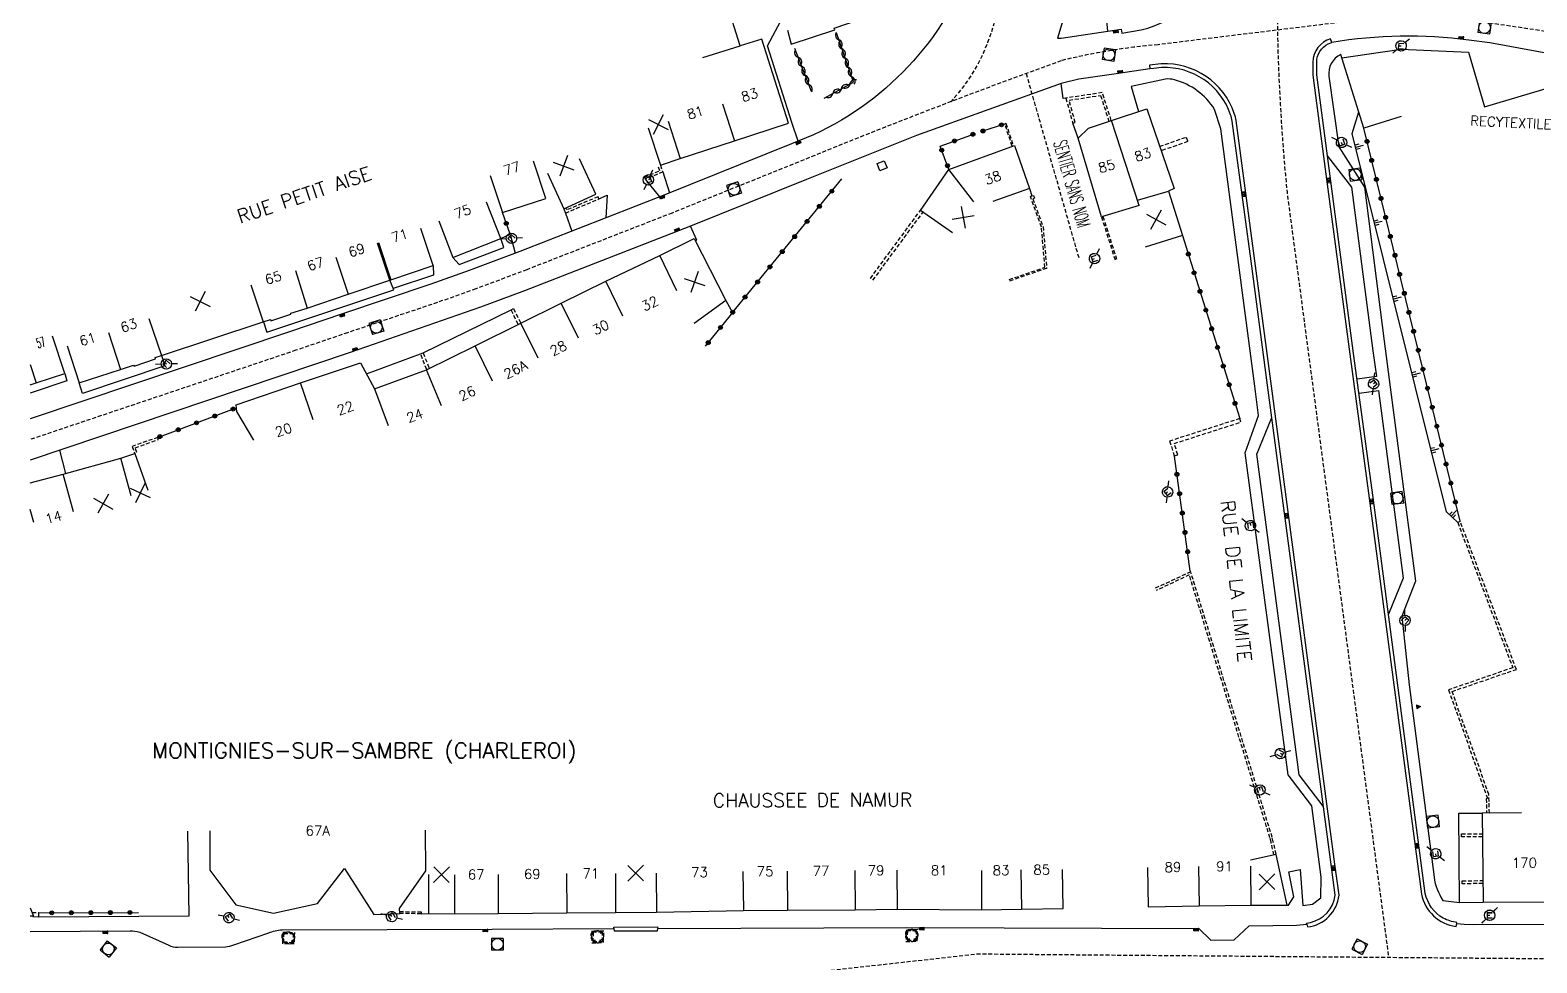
# Model space of a CAD drawing. Header units: millimetres. Extents: x 156998 to 158000, y 123000 to 124000.
# Drawn here: x 157000 to 157192.7, y 123499.3 to 123618.6 of the extents above; entities that cross this region are included whole.
import ezdxf
from ezdxf.enums import TextEntityAlignment as Align

# ---------------------------------------------------------------- set-up
doc = ezdxf.new("R2010")
doc.units = ezdxf.units.MM
doc.linetypes.add('DASHED', pattern=[0.75, 0.5, -0.25])
doc.layers.get('0').update_dxf_attribs({"linetype": 'CONTINUOUS'})
for name, color, linetype in [('W0001', 6, 'DASHED'), ('W0008', 7, 'CONTINUOUS'), ('W0100', 7, 'CONTINUOUS'), ('W0112', 1, 'DASHED'), ('W0211', 2, 'CONTINUOUS'), ('W0300', 7, 'CONTINUOUS'), ('W0310', 3, 'CONTINUOUS'), ('W0322', 7, 'CONTINUOUS'), ('W0334', 7, 'CONTINUOUS'), ('W0400', 7, 'CONTINUOUS'), ('W0420', 7, 'CONTINUOUS'), ('W0471', 7, 'CONTINUOUS'), ('W0851', 7, 'CONTINUOUS'), ('W0980', 7, 'CONTINUOUS'), ('W0984', 7, 'CONTINUOUS'), ('W0989', 7, 'CONTINUOUS'), ('W0991', 7, 'CONTINUOUS'), ('W1102', 7, 'CONTINUOUS')]:
    doc.layers.add(name, color=color, linetype=linetype)
doc.styles.get("Standard").update_dxf_attribs({"font": 'romans.shx', "width": 0.85})

# ---------------------------------------------------------------- blocks, each defined once
blk = doc.blocks.new('t991o')
at = {"color": 0, "linetype": 'Continuous'}
for p, q in [((-1, 1), (1, -1)), ((-1, -1), (1, 1))]:
    blk.add_line(p, q, dxfattribs=at)
blk = doc.blocks.new('t322o')
at = {"color": 0, "linetype": 'Continuous'}
for radius in [0.25, 0.15]:
    blk.add_circle((0, 0), radius, dxfattribs=at)
blk = doc.blocks.new('T471')
for p, q in [((-0.333334, 0.333334), (-0.333334, -0.333334)), ((-0.333334, 0.333334), (0.333334, 0.333334)), ((-0.333334, 0), (0, 0)), ((0.500001, 0.500001), (1.000002, 1.000002)), ((-0.500001, -0.500001), (-1.000002, -1.000002)), ((-0.333334, -0.333334), (0.333334, -0.333334))]:
    blk.add_line(p, q)
blk.add_ellipse((0, 0), major_axis=(0.471405, 0.471405), ratio=1, start_param=5.4977871438, end_param=11.780972451)
blk = doc.blocks.new('T400')
for p, q in [((-0.15, 0.3), (0.15, 0.3)), ((-0.15, -0.25), (-0.15, 0.3)), ((-0.15, 0.15), (0.15, 0.15)), ((-0.15, 0), (0.15, 0)), ((0.15, 0.3), (0.15, -0.25)), ((-0.15, -0.15), (0.15, -0.15)), ((-0.15, -0.25), (-0.15, -0.3)), ((-0.15, -0.3), (0.15, -0.3)), ((0.15, -0.3), (0.15, -0.25))]:
    blk.add_line(p, q)
blk = doc.blocks.new('T300')
for p, q in [((-0.8, 0.51), (-0.86, 0.34)), ((-0.86, 0.34), (-0.86, 0.17)), ((-0.86, 0.17), (-0.74, 0.06)), ((-0.69, 0.63), (-0.8, 0.51)), ((-0.8, -0.06), (-0.74, 0.06)), ((-0.74, 0.06), (-0.69, 0.11)), ((-0.57, 0.69), (-0.69, 0.63)), ((-0.46, 0.69), (-0.57, 0.69)), ((-0.29, 0.63), (-0.46, 0.69)), ((-0.29, 0.63), (-0.17, 0.74)), ((-0.23, 0.57), (-0.29, 0.63)), ((-0.17, 0.74), (-0.06, 0.8)), ((-0.06, 0.8), (0.06, 0.8)), ((0.06, 0.8), (0.23, 0.74)), ((0.23, 0.74), (0.34, 0.63)), ((0.34, 0.63), (0.4, 0.51)), ((0.46, 0.46), (0.34, 0.46)), ((0.4, 0.51), (0.4, 0.46)), ((0.57, 0.4), (0.46, 0.46)), ((0.57, 0.4), (0.69, 0.29)), ((0.69, 0.29), (0.74, 0.17)), ((0.74, 0.06), (0.69, -0.17)), ((0.74, 0.17), (0.74, 0.06)), ((-0.8, -0.17), (-0.8, -0.06)), ((-0.8, -0.23), (-0.8, -0.17)), ((-0.74, -0.34), (-0.8, -0.23)), ((-0.69, -0.4), (-0.74, -0.34)), ((-0.51, -0.46), (-0.69, -0.4)), ((-0.4, -0.46), (-0.51, -0.46)), ((-0.4, -0.46), (-0.34, -0.46)), ((-0.34, -0.46), (-0.34, -0.4)), ((-0.34, -0.51), (-0.34, -0.46)), ((-0.29, -0.63), (-0.34, -0.51)), ((-0.17, -0.74), (-0.29, -0.63)), ((-0.06, -0.8), (-0.17, -0.74)), ((0.06, -0.8), (-0.06, -0.8)), ((0.17, -0.74), (0.06, -0.8)), ((0.23, -0.69), (0.17, -0.74)), ((0.29, -0.46), (0.23, -0.46)), ((0.29, -0.63), (0.23, -0.69)), ((0.46, -0.4), (0.29, -0.46)), ((0.34, -0.51), (0.29, -0.63)), ((0.34, -0.51), (0.34, -0.46)), ((0.57, -0.34), (0.46, -0.4)), ((0.63, -0.29), (0.57, -0.34)), ((0.69, -0.17), (0.63, -0.29))]:
    blk.add_line(p, q)
blk = doc.blocks.new('T420')
for p, q in [((0.75, 0.75), (-0.75, 0.75)), ((-0.75, 0.75), (-0.75, -0.75)), ((0.75, 0.75), (0.75, -0.75)), ((0.75, -0.75), (-0.75, -0.75))]:
    blk.add_line(p, q)
blk.add_ellipse((0, 0), major_axis=(-0.53, 0.53), ratio=1, start_param=3.926991, end_param=10.210176)
blk = doc.blocks.new('t310o')
at = {"color": 0, "linetype": 'Continuous'}
for centre, start, end in [((-0.5, 0.38), 216.8699, 323.1304), ((0.5, -0.37), 36.8699, 143.1303)]:
    blk.add_arc(centre, 0.625, start, end, dxfattribs=at)
blk = doc.blocks.new('t211o')
at = {"color": 0, "linetype": 'Continuous'}
for p, q in [((-0.29, 0.5), (-0.29, 0)), ((0, 1), (0, 0)), ((0.29, 0.5), (0.29, 0))]:
    blk.add_line(p, q, dxfattribs=at)
blk = doc.blocks.new('t112o')
at = {"color": 0, "linetype": 'Continuous'}
for p, q in [((-0.5, 0.5), (0.5, 0.5)), ((-0.5, -0.5), (-0.5, 0.5)), ((0.5, 0.5), (0.5, -0.5)), ((0.5, -0.5), (-0.5, -0.5))]:
    blk.add_line(p, q, dxfattribs=at)
blk = doc.blocks.new('T851')
for p, q in [((-0.25, -0.15), (0, 0.32)), ((0, 0.32), (0.25, -0.15)), ((-0.25, -0.15), (0.25, -0.15))]:
    blk.add_line(p, q)
for major_axis in [(-0.106, 0.106), (-0.0354, 0.0354), (-0.0236, 0.0236)]:
    blk.add_ellipse((0, 0), major_axis=major_axis, ratio=1, start_param=3.926991, end_param=10.210176)

msp = doc.modelspace()

# ---------------------------------------------------------------- linework, layer by layer
at = {"layer": 'W0001', "flags": 128}
for points in [[(157166.24, 123696.66), (157162.69, 123677.48, 0.029878), (157159.65, 123633.68, 0.033938), (157160.74, 123597.87), (157173.74, 123499.94)], [(157105.87, 123669.58), (157116.28, 123650.02, -0.068084), (157123.84, 123628.3, -0.221192), (157117.75, 123609.45)]]:
    msp.add_lwpolyline(points, format="xyb", dxfattribs=at)
at = {"layer": 'W0001'}
msp.add_lwpolyline([(157350.22, 123584.39, 0.078623), (157327.22, 123594.12), (157317.85, 123596.1), (157308.6, 123597.77), (157264.45, 123605.78), (157226.66, 123612.66), (157209.29, 123615.81, 0.013741), (157177.22, 123620.77), (157144.26, 123616.74, 0.039468), (157131.87, 123614.69, 0.010912), (157098.27, 123601.73), (157098.27, 123601.73), (157082.09, 123595.21), (157063.52, 123587.96), (157057, 123585.5), (157052.08, 123583.76), (157040.6, 123579.9), (157033.99, 123577.65), (157000, 123566.23)], format="xyb", dxfattribs=at)
at = {"layer": 'W0001', "flags": 128}
for points in [[(157134.14, 123589.46), (157127.4, 123613.06)], [(157270.7, 123496.91), (157231.51, 123499.49), (157121.13, 123500.41), (157081.47, 123495.98), (157042.74, 123495.86), (157000, 123495.66)]]:
    msp.add_lwpolyline(points, dxfattribs=at)
at = {"layer": 'W0008'}
msp.add_lwpolyline([(157159.51, 123715.99), (157157.74, 123705.71), (157154.14, 123682.77), (157139.82, 123630.14), (157139.18, 123628.22), (157138.08, 123626.54), (157136.55, 123625.26), (157134.91, 123624.07), (157133.48, 123622.59), (157132.46, 123621.1), (157131.41, 123617.59)], dxfattribs=at)
for points in [[(157131.41, 123617.59, 0.014097), (157131.87, 123617.59), (157139.52, 123618.73), (157139.6, 123618.21), (157142.07, 123618.64, 0.249651), (157152.14, 123627.44, 0.085039), (157153.09, 123632.27), (157153.48, 123645.39, -0.027411), (157155.39, 123659.33), (157158.66, 123675.17), (157162.79, 123697.3)], [(157103.83, 123668.5), (157113.89, 123649.22), (157117.19, 123642.57, -0.067139), (157120.29, 123631.36, -0.162061), (157119.89, 123625.7, -0.209407), (157097.37, 123604.06), (157081.17, 123597.53), (157062.63, 123590.3), (157056.14, 123587.85), (157051.26, 123586.12), (157039.8, 123582.26), (157033.19, 123580.02), (157000, 123568.87)], [(157228.43, 123609.29), (157186.66, 123616.97), (157184, 123617.33, 0.073003), (157166.47, 123617.03), (157166.3, 123617.5, 0.319889), (157164.04, 123614.51, 0.018933), (157164.06, 123612.83), (157165.64, 123600.83), (157168.76, 123577.17), (157171.25, 123558.74), (157177.93, 123508.1, 0.323939), (157182.37, 123503.97), (157182.44, 123504.33), (157183.38, 123504.23), (157184.54, 123504.21), (157194.23, 123504.25)], [(157163.37, 123503.9, 0.352154), (157167.39, 123507.97), (157166.86, 123511.94), (157159.14, 123570.16), (157159, 123571.13), (157156.64, 123589.11), (157154.24, 123607.04, 0.034917), (157154, 123607.94, 0.333948), (157144.66, 123614.3), (157143.17, 123614.12), (157143.21, 123613.63), (157138.91, 123613.01), (157134.13, 123612.31), (157131.86, 123611.79), (157113.35, 123605.11), (157099.3, 123599.5), (157084.45, 123593.53), (157063.24, 123585.25), (157057.61, 123583.17), (157040.92, 123577.36), (157000, 123563.58)], [(157000, 123503.33), (157012.78, 123503.4, -0.080892), (157014.01, 123503.22), (157017.73, 123501.56, 0.099453), (157018.9, 123501.3), (157024.97, 123501.37, 0.097321), (157026.06, 123501.62), (157030.51, 123503.13, -0.091192), (157032.22, 123503.52), (157059.11, 123503.61), (157074.66, 123503.71), (157074.68, 123503.39), (157080.25, 123503.39), (157080.26, 123503.71), (157112.14, 123503.82), (157149.46, 123503.71), (157150.99, 123502.22), (157153.99, 123502.26), (157155.91, 123504.03), (157161.94, 123504.13), (157163.28, 123504.27), (157163.37, 123503.9, 0.352154)]]:
    msp.add_lwpolyline(points, format="xyb", dxfattribs=at)
at = {"layer": 'W0100'}
for points in [[(157079.04, 123606.1), (157080.6, 123601.35), (157083.15, 123602.19), (157090.09, 123604.43), (157096.97, 123606.72), (157093.56, 123617.46), (157090.79, 123616.59), (157087.3, 123627.72), (157082.53, 123626.23)], [(157175.33, 123607.56), (157170.56, 123606.06), (157167.75, 123615.05), (157170.93, 123615.51), (157175.36, 123616.17), (157183.96, 123615.77), (157186, 123608.8), (157200.51, 123613.08), (157229.34, 123607.6), (157234.38, 123606.64)], [(157141.82, 123596.16), (157137.03, 123594.73), (157134.04, 123604.77), (157135.35, 123606.07), (157138.28, 123607.06), (157142.82, 123608.52), (157146.32, 123598.36), (157145.59, 123598), (157147.37, 123592.33), (157142.6, 123590.84)], [(157117.95, 123592.66), (157113.85, 123595.53), (157117.51, 123600.78), (157125.88, 123603.86), (157127.82, 123598.34), (157123.1, 123596.69)], [(157066.18, 123600.3), (157068.25, 123595.75), (157072.33, 123597.61), (157070.26, 123602.16)], [(157058.84, 123600.01), (157060.4, 123595.26), (157065.94, 123597.07), (157064.38, 123601.82)], [(157052.25, 123594.2), (157054.07, 123589.54), (157060.19, 123591.93), (157058.37, 123596.59)], [(157044.54, 123591.43), (157046.12, 123586.68), (157051.56, 123588.5), (157049.98, 123593.24)], [(157004.72, 123578.23), (157006.25, 123573.47), (157011.56, 123575.18), (157013.24, 123575.76), (157013.29, 123575.63), (157016.05, 123576.56), (157016, 123576.72), (157016.82, 123577), (157029.8, 123581.3), (157030.74, 123581.59), (157030.8, 123581.42), (157033.36, 123582.27), (157033.32, 123582.4), (157035.45, 123583.06), (157040.69, 123584.81), (157046.02, 123586.62), (157044.41, 123591.36)], [(157028.59, 123566.17), (157026.42, 123569.84), (157026.36, 123570.69), (157034.59, 123573.5), (157042.26, 123576.04), (157044.06, 123572.74), (157050.67, 123575.15), (157056.93, 123578.21), (157062.75, 123581.13), (157067.91, 123583.68), (157073.61, 123586.49), (157080.54, 123589.79), (157084.94, 123591.94), (157088.96, 123584.04), (157084.93, 123581.08)], [(157000, 123573.25), (157000.76, 123573.5), (157004.42, 123574.69), (157002.88, 123579.45)], [(157000, 123560.68), (157004.24, 123561.81), (157011.62, 123563.84), (157013.38, 123564.47), (157015.06, 123559.76)], [(157190.72, 123518.49), (157185.72, 123518.46), (157185.81, 123507.08), (157196.41, 123507.12)], [(157022.98, 123516.17), (157022.99, 123511.17), (157026.31, 123506.72), (157031.12, 123505.67), (157036.77, 123506.91), (157040.21, 123511.35), (157043.95, 123505.49), (157047.27, 123505.61), (157047.24, 123506.26), (157050.6, 123511.06), (157050.58, 123516.26)], [(157142.88, 123511.48), (157142.98, 123506.48), (157149.49, 123506.61), (157156.13, 123506.68), (157160.77, 123506.66), (157159.37, 123513.16), (157156.07, 123512.45)], [(157050.96, 123510.61), (157050.93, 123505.61), (157054.26, 123505.58), (157059.87, 123505.61), (157068.64, 123505.71), (157074.88, 123505.75), (157080.09, 123505.78), (157091.23, 123506), (157096.86, 123506.03), (157105.51, 123506.1), (157110.9, 123506.15), (157121.65, 123506.1), (157126.78, 123506.18), (157132.12, 123506.26), (157132.04, 123511.26)], [(157000, 123506.36), (157000.45, 123505.29), (157000, 123505.29)]]:
    msp.add_lwpolyline(points, dxfattribs=at)
at = {"layer": 'W0112'}
for points in [[(157138.26, 123607.06), (157137.12, 123610.61), (157132.46, 123609.91), (157133.35, 123606.7), (157133.66, 123606.79), (157132.87, 123609.65), (157136.9, 123610.25), (157137.95, 123606.95)], [(157125.59, 123603.75), (157124.65, 123606.63), (157124.8, 123606.68), (157125.73, 123603.8)], [(157144.47, 123603.74), (157147.86, 123604.91), (157148.05, 123604.34), (157144.67, 123603.18)], [(157080.6, 123601.35), (157080.91, 123600.46), (157078.69, 123599.53), (157078.57, 123599.8), (157080.53, 123600.62), (157080.31, 123601.25)], [(157068.25, 123595.75), (157068.47, 123595.21), (157072.74, 123597.01), (157072.63, 123597.29), (157068.63, 123595.61), (157068.52, 123595.88)], [(157125.2, 123586.7), (157129.78, 123588.27), (157129.35, 123593.41), (157127.92, 123597.33), (157128.11, 123597.4), (157128.12, 123597.39), (157128.3, 123597.46), (157128.43, 123597.1), (157128.25, 123597.03), (157129.55, 123593.46), (157129.99, 123588.13), (157125.26, 123586.51)], [(157107.46, 123586.85), (157113.85, 123595.53)], [(157107.78, 123586.61), (157114.17, 123595.29)], [(157138.8, 123589.19), (157137.03, 123594.73)], [(157138.99, 123589.25), (157137.22, 123594.79)], [(157062.42, 123580.96), (157061.51, 123582.83), (157061.82, 123582.98), (157062.74, 123581.12)], [(157050.72, 123575.18), (157049.93, 123577.19), (157050.26, 123577.32), (157051.04, 123575.33)], [(157154.71, 123568.92), (157145.73, 123566.04), (157146.33, 123564.15), (157146.78, 123564.29), (157146.32, 123565.73), (157154.85, 123568.47), (157154.7, 123568.91)], [(157013.66, 123564.57), (157013.44, 123565.18), (157016.42, 123566.23), (157016.32, 123566.51), (157013.06, 123565.36), (157013.38, 123564.47)], [(157186.62, 123518.46), (157186.56, 123520.83), (157181.85, 123534.01), (157190.07, 123536.84), (157182.89, 123555.76), (157182.57, 123555.64), (157189.61, 123537.05), (157181.41, 123534.22), (157186.36, 123520.35), (157186.22, 123520.29), (157186.27, 123518.46)], [(157159.35, 123513.19), (157158.99, 123514.8), (157158.84, 123515.36), (157148.42, 123549.33), (157143.9, 123547.21)], [(157159.06, 123513.12), (157158.7, 123514.73), (157158.56, 123515.28), (157148.24, 123548.92), (157144.02, 123546.94)], [(157185.74, 123515.43), (157183.07, 123515.41), (157183.07, 123515.8), (157185.74, 123515.82)], [(157185.79, 123509.44), (157183.13, 123509.42), (157183.14, 123509.8), (157185.79, 123509.82)], [(157000.26, 123505.73), (157001.05, 123505.74), (157001.06, 123505.17), (157000.45, 123505.16), (157000.45, 123505.29)], [(157047.27, 123505.86), (157050.01, 123505.83), (157050, 123505.58), (157047.27, 123505.61)]]:
    msp.add_lwpolyline(points, dxfattribs=at)
for points in [[(157032.32, 123503.21), (157033.79, 123503.2), (157033.78, 123501.73), (157032.31, 123501.74)], [(157032.47, 123503.06), (157033.64, 123503.05), (157033.63, 123501.88), (157032.46, 123501.89)], [(157073.36, 123503.37), (157071.84, 123503.35), (157071.83, 123501.86), (157073.34, 123501.89)], [(157073.2, 123503.22), (157071.99, 123503.2), (157071.98, 123502.02), (157073.19, 123502.03)], [(157113.51, 123503.55), (157112.06, 123503.52), (157112.01, 123502.03), (157113.46, 123502.06)], [(157113.36, 123503.39), (157112.2, 123503.37), (157112.16, 123502.19), (157113.32, 123502.21)]]:
    msp.add_lwpolyline(points, close=True, dxfattribs=at)
at = {"layer": 'W0211'}
msp.add_lwpolyline([(157182.57, 123555.64), (157181.15, 123556.97), (157169.08, 123605.36), (157169.91, 123608.15)], dxfattribs=at)
at = {"layer": 'W0310'}
for points in [[(157101.56, 123609.9), (157105.31, 123611.96), (157103.13, 123618.24)], [(157097.76, 123616.29), (157099.9, 123610.78)]]:
    msp.add_lwpolyline(points, dxfattribs=at)
at = {"layer": 'W0322'}
for points in [[(157121.85, 123605.7), (157124.65, 123606.63)], [(157182.88, 123555.8), (157170.56, 123606.06)], [(157117.5, 123600.77), (157116.39, 123603.78), (157120.89, 123605.39)], [(157089.86, 123582.52), (157103.82, 123599.57)], [(157061.38, 123592.51), (157060.4, 123595.26)], [(157147.37, 123592.33), (157154.7, 123568.91)], [(157089.86, 123582.52), (157086.35, 123578.16)], [(157016.32, 123566.51), (157026.37, 123570.28)], [(157148.37, 123549.41), (157146.34, 123564.13)], [(157001.05, 123505.7), (157013.85, 123505.74)]]:
    msp.add_lwpolyline(points, dxfattribs=at)
at = {"layer": 'W0334'}
for points in [[(157137.83, 123618.48), (157137.69, 123619.77, 0.091901), (157144.4, 123621.65, 0.185544), (157150.24, 123628.16, 0.085144), (157151.05, 123632.32), (157151.44, 123645.5, -0.027538), (157153.39, 123659.73), (157156.66, 123675.56), (157160.79, 123697.67)], [(157167.75, 123615.05), (157167.61, 123615.48, 0.329241), (157166.1, 123612.71), (157167.38, 123603.68), (157170.64, 123598.5), (157173.17, 123578.82), (157177.18, 123548.12), (157175.42, 123543.63), (157176.37, 123534.85), (157179.55, 123510.25, 0.10778), (157180.67, 123507.29), (157182.82, 123507), (157182.73, 123518.45), (157185.72, 123518.46)], [(157163.28, 123504.27), (157163.24, 123504.37), (157163.73, 123504.47, 0.319301), (157166.89, 123507.96), (157166.37, 123511.87), (157158.23, 123573.2), (157156.14, 123589.05), (157153.74, 123606.96, 0.034366), (157153.53, 123607.78, 0.333383), (157144.7, 123613.81), (157143.71, 123613.69), (157143.21, 123613.63)], [(157160.77, 123506.66), (157160.93, 123506.67), (157161.62, 123507.74), (157160.99, 123510.94), (157162.44, 123511.26), (157162.78, 123506.64), (157163.99, 123506.8), (157165.05, 123507.63), (157165.13, 123510.27), (157163.9, 123519.39), (157160.88, 123523.34), (157155.41, 123564.54), (157157.11, 123569.32), (157156.62, 123573.07), (157152.28, 123605.99), (157151.48, 123608.47, 0.188953), (157146.34, 123612.25, 0.09518), (157145.21, 123612.33), (157140.82, 123611.39), (157141.76, 123608.18)]]:
    msp.add_lwpolyline(points, format="xyb", dxfattribs=at)
for points in [[(157096.85, 123618.61), (157097.34, 123616.79), (157102.93, 123618.63), (157102.81, 123618.87), (157107.94, 123620.6), (157107.44, 123622.06)], [(157098.23, 123604.39), (157097.41, 123606.77), (157094.29, 123616.58), (157096.29, 123620.34)], [(157132.46, 123609.91), (157132.13, 123609.84), (157131.86, 123611.79)], [(157134.04, 123604.77), (157133.35, 123606.7)], [(157165.93, 123602.48), (157168.97, 123598.5), (157171.72, 123577.58), (157172.18, 123574.29), (157169.7, 123573.97)], [(157080.91, 123600.46), (157081.75, 123597.77)], [(157080.53, 123597.28), (157078.69, 123599.53)], [(157127.82, 123598.34), (157128.11, 123597.4)], [(157072.74, 123597.01), (157073.79, 123597.49), (157073.63, 123594.59)], [(157068.47, 123595.21), (157069.26, 123592.88)], [(157054.07, 123589.54), (157054.85, 123588.61), (157060.57, 123590.8), (157060.19, 123591.93), (157061.38, 123592.51), (157062.04, 123590.07)], [(157085.09, 123591.65), (157085.27, 123591.74), (157084.45, 123593.53)], [(157051.56, 123588.5), (157051.6, 123587.27), (157046.44, 123585.54)], [(157029.85, 123581.31), (157030.27, 123579.99), (157046.5, 123585.38), (157046.02, 123586.62)], [(157050.26, 123577.32), (157061.51, 123582.83)], [(157088.96, 123584.04), (157089.83, 123582.48)], [(157016.81, 123577), (157017.22, 123575.67), (157006.7, 123572.11), (157006.25, 123573.47)], [(157043.03, 123574.64), (157049.93, 123577.19)], [(157004.42, 123574.69), (157004.71, 123573.73), (157000, 123572.18)], [(157169.95, 123572.15), (157172.42, 123572.5), (157175.61, 123548.52), (157173.72, 123543.89)], [(157165.38, 123519.34), (157162.3, 123523.36), (157156.86, 123564.35), (157158.78, 123569.07)], [(157004.56, 123561.9), (157003.81, 123564.86)], [(157020.34, 123505.31), (157020.15, 123516.16)], [(157050, 123505.58), (157050.93, 123505.61)], [(157182.82, 123507), (157185.81, 123507.08)], [(157001.06, 123505.17), (157020.34, 123505.31)], [(157074.66, 123503.71), (157074.66, 123503.87), (157080.25, 123503.92), (157080.26, 123503.71)]]:
    msp.add_lwpolyline(points, dxfattribs=at)
at = {"layer": 'W0334', "flags": 128}
msp.add_lwpolyline([(157182.44, 123504.33), (157182.47, 123504.48, -0.092369), (157180.73, 123505.02, -0.219452), (157178.43, 123508.19), (157171.75, 123558.81), (157169.26, 123577.23), (157166.13, 123600.9), (157164.56, 123612.87, -0.018696), (157164.54, 123614.5, -0.272416), (157166.01, 123616.85), (157166.47, 123617.03)], format="xyb", dxfattribs=at)
at = {"layer": 'W1102'}
for p, q in [((157086.02, 123615.09), (157090.79, 123616.59)), ((157088.55, 123609.19), (157090.09, 123604.43)), ((157081.6, 123606.94), (157083.15, 123602.19)), ((157141.6, 123596.85), (157145.59, 123598)), ((157039.11, 123589.56), (157040.69, 123584.81)), ((157082.69, 123585.27), (157080.54, 123589.79)), ((157033.95, 123587.84), (157035.45, 123583.06)), ((157075.82, 123582), (157073.61, 123586.49)), ((157028.23, 123586.04), (157029.8, 123581.3)), ((157070.13, 123579.2), (157067.91, 123583.68)), ((157015.18, 123581.73), (157016.82, 123577)), ((157064.99, 123576.66), (157062.75, 123581.13)), ((157010.04, 123579.94), (157011.56, 123575.18)), ((157059.13, 123573.72), (157056.93, 123578.21)), ((157000, 123575.83), (157000.76, 123573.5)), ((157036.21, 123568.77), (157034.59, 123573.5)), ((157012.94, 123559.02), (157011.62, 123563.84)), ((157005.53, 123556.99), (157004.24, 123561.81)), ((157000.46, 123555.63), (157000, 123557.28)), ((157149.4, 123511.61), (157149.49, 123506.61)), ((157156.07, 123511.68), (157156.13, 123506.68)), ((157054.29, 123510.58), (157054.26, 123505.58)), ((157059.85, 123510.61), (157059.87, 123505.61)), ((157068.58, 123510.71), (157068.64, 123505.71)), ((157074.85, 123510.75), (157074.88, 123505.75)), ((157080.06, 123510.78), (157080.09, 123505.78)), ((157091.13, 123511), (157091.23, 123506)), ((157096.83, 123511.03), (157096.86, 123506.03)), ((157105.47, 123511.1), (157105.51, 123506.1)), ((157110.85, 123511.15), (157110.9, 123506.15)), ((157121.68, 123511.1), (157121.65, 123506.1)), ((157126.71, 123511.18), (157126.78, 123506.18))]:
    msp.add_line(p, q, dxfattribs=at)
for points in [[(157141.82, 123596.16), (157138.28, 123607.06)], [(157120.71, 123596.63), (157117.51, 123600.78)], [(157052.63, 123570.54), (157050.67, 123575.15)]]:
    msp.add_lwpolyline(points, dxfattribs=at)
at = {"layer": 'W1102', "flags": 128}
msp.add_lwpolyline([(157044.06, 123572.74), (157045.77, 123568.05)], dxfattribs=at)

# ---------------------------------------------------------------- block references
at = {"layer": 'W0112', "rotation": 20.59300415109075}
msp.add_blockref('t112o', (157108.95, 123601.26), dxfattribs=at)
at = {"layer": 'W0211'}
for p, rotation in [((157169.52, 123603.6), 284.008717179116), ((157171.94, 123593.89), 284.008717179116), ((157174.36, 123584.19), 284.008717179116), ((157176.78, 123574.49), 284.008717179116), ((157179.2, 123564.79), 284.008717179116), ((157181.73, 123556.43), 316.931619046719)]:
    msp.add_blockref('t211o', p, dxfattribs=dict(at, rotation=rotation))
at = {"layer": 'W0300'}
for p, rotation in [((157112.8, 123502.8), 0.195887158896261), ((157033.08, 123502.49), 10.3964929767722), ((157072.58, 123502.63), 0.8033008840111919)]:
    msp.add_blockref('T300', p, dxfattribs=dict(at, rotation=rotation))
at = {"layer": 'W0310'}
for p, rotation in [((157103.43, 123617.37), 109.126211542705), ((157098.22, 123615.12), 291.24152020937), ((157103.84, 123616.19), 109.126211542705), ((157104.25, 123615), 109.126211542705), ((157098.67, 123613.96), 291.24152020937), ((157099.12, 123612.79), 291.24152020937), ((157104.66, 123613.82), 109.126211542705), ((157105.07, 123612.64), 109.126211542705), ((157099.57, 123611.63), 291.24152020937), ((157103.75, 123611.1), 28.77057473072), ((157104.85, 123611.71), 28.77057473072), ((157102.65, 123610.5), 28.77057473072)]:
    msp.add_blockref('t310o', p, dxfattribs=dict(at, rotation=rotation))
at = {"layer": 'W0322'}
for p, rotation in [((157121.85, 123605.7), 18.3821348761083), ((157124.22, 123606.49), 18.3821348761083), ((157118.22, 123604.43), 19.6664123867828), ((157120.57, 123605.28), 19.6664123867828), ((157170.98, 123604.37), 103.771389917477), ((157116.59, 123603.25), 110.179893621159), ((157171.57, 123601.94), 103.771389917477), ((157117.32, 123601.27), 110.179893621159), ((157102.53, 123598), 50.6941493060267), ((157172.17, 123599.51), 103.771389917477), ((157100.94, 123596.06), 50.6941493060267), ((157172.76, 123597.08), 103.771389917477), ((157060.89, 123593.88), 109.6701957141049), ((157099.36, 123594.13), 50.6941493060267), ((157173.36, 123594.65), 103.771389917477), ((157097.78, 123592.19), 50.6941493060267), ((157173.95, 123592.22), 103.771389917477), ((157096.19, 123590.26), 50.6941493060267), ((157094.61, 123588.32), 50.6941493060267), ((157148.12, 123589.95), 287.3753588198221), ((157174.55, 123589.8), 103.771389917477), ((157093.03, 123586.39), 50.6941493060267), ((157148.86, 123587.56), 287.3753588198221), ((157175.14, 123587.37), 103.771389917477), ((157091.44, 123584.45), 50.6941493060267), ((157149.61, 123585.18), 287.3753588198221), ((157175.74, 123584.94), 103.771389917477), ((157089.86, 123582.52), 231.18063088805), ((157089.86, 123582.52), 50.6941493060267), ((157150.36, 123582.79), 287.3753588198221), ((157176.33, 123582.51), 103.771389917477), ((157088.29, 123580.57), 231.18063088805), ((157151.1, 123580.4), 287.3753588198221), ((157086.72, 123578.62), 231.18063088805), ((157176.93, 123580.08), 103.771389917477), ((157151.85, 123578.02), 287.3753588198221), ((157177.52, 123577.66), 103.771389917477), ((157152.59, 123575.63), 287.3753588198221), ((157178.12, 123575.23), 103.771389917477), ((157153.34, 123573.25), 287.3753588198221), ((157178.71, 123572.8), 103.771389917477), ((157154.09, 123570.86), 287.3753588198221), ((157023.62, 123569.25), 20.5720371506022), ((157025.96, 123570.13), 20.5720371506022), ((157179.31, 123570.37), 103.771389917477), ((157018.94, 123567.49), 20.5720371506022), ((157021.28, 123568.37), 20.5720371506022), ((157179.9, 123567.94), 103.771389917477), ((157016.6, 123566.61), 20.5720371506022), ((157180.5, 123565.52), 103.771389917477), ((157181.09, 123563.09), 103.771389917477), ((157146.66, 123561.79), 97.86807581230956), ((157147, 123559.31), 97.86807581230956), ((157181.69, 123560.66), 103.771389917477), ((157182.28, 123558.23), 103.771389917477), ((157147.35, 123556.83), 97.86807581230956), ((157147.69, 123554.36), 97.86807581230956), ((157148.03, 123551.88), 97.86807581230956), ((157002.76, 123505.7), 0.192900696028306), ((157005.26, 123505.71), 0.192900696028306), ((157007.76, 123505.72), 0.192900696028306), ((157010.26, 123505.73), 0.192900696028306), ((157012.76, 123505.74), 0.192900696028306)]:
    msp.add_blockref('t322o', p, dxfattribs=dict(at, rotation=rotation))
at = {"layer": 'W0400'}
for p, rotation in [((157138.87, 123618.4), 98.46999018383377), ((157183.02, 123617.62), 83.2859640235261), ((157139.44, 123613.27), 98.34224896789965), ((157098.25, 123604.21), 291.9357501953778), ((157166.08, 123599.35), 187.5226440357009), ((157080.84, 123597.23), 111.320077078846), ((157155.22, 123597.65), 7.627167473779011), ((157082.75, 123593.05), 111.8948889871176), ((157039.93, 123582.12), 108.7676448328267), ((157041.55, 123577.76), 289.8720224009427), ((157171.56, 123558.32), 7.612723566822053), ((157160.7, 123556.44), 187.5650076674484), ((157177.38, 123514.29), 7.516600517420989), ((157166.66, 123511.39), 187.5438407961209), ((157058.25, 123503.44), 90.18667774507475), ((157114.03, 123503.66), 90.1958871588962), ((157149.14, 123503.54), 89.828795075343), ((157009.62, 123503.21), 90.29873732760566)]:
    msp.add_blockref('T400', p, dxfattribs=dict(at, rotation=rotation))
at = {"layer": 'W0420'}
for p, rotation in [((157186.01, 123618.92), 352.260603647802), ((157137.97, 123615.46), 351.497147205745), ((157169.47, 123600.13), 97.50288516639542), ((157090.02, 123598.24), 17.9559435912839), ((157044.27, 123580.6), 17.906407721624), ((157174.84, 123558.75), 277.612723566822), ((157179.4, 123517.36), 276.148988182342), ((157010, 123501.08), 51.9407363709526), ((157059.76, 123501.68), 0.232531123911915), ((157170.03, 123501.38), 63.29439247171639)]:
    msp.add_blockref('T420', p, dxfattribs=dict(at, rotation=rotation))
at = {"layer": 'W0471'}
for p, rotation in [((157175.33, 123616.58), 356.0248413824136), ((157167.72, 123604.24), 108.6569719080161), ((157079.07, 123599.45), 201.3200770788459), ((157061.55, 123591.97), 319.7773311536511), ((157136.13, 123589.38), 18.9346106634295), ((157017.43, 123575.91), 317.859626424309), ((157171.82, 123573.37), 218.138730949588), ((157145.46, 123559.54), 37.7448700796398), ((157156.07, 123555.23), 277.5650076674484), ((157175.83, 123543.1), 226.6407017353856), ((157159.89, 123526.07), 151.7459023405308), ((157157.27, 123521.41), 288.9630798394922), ((157179.76, 123513.26), 97.51660051742091), ((157025.42, 123505.09), 301.6764154538795), ((157046.23, 123505.22), 301.4335430074317), ((157186.66, 123505.38), 359.007387337439), ((157186.66, 123505.4), 359.4861207413159)]:
    msp.add_blockref('T471', p, dxfattribs=dict(at, rotation=rotation))
at = {"layer": 'W0851', "rotation": 276.148988182342}
msp.add_blockref('T851', (157177.48, 123532.07), dxfattribs=at)
at = {"layer": 'W0991'}
for p, rotation in [((157080.33, 123606.52), 288.087950931208), ((157068.22, 123601.23), 294.4711358927365), ((157119.33, 123594.65), 325.0927416906342), ((157143.99, 123594.39), 16.02192378441169), ((157084.96, 123586.38), 296.0468661535498), ((157021.74, 123583.9), 288.3092468811923), ((157014.09, 123559.42), 289.7147036637564), ((157009.34, 123558.03), 285.3389676306929), ((157052.61, 123510.59), 89.63345243776301), ((157077.44, 123510.77), 270.3981253527433), ((157158.17, 123509.66), 270.4473663355984)]:
    msp.add_blockref('t991o', p, dxfattribs=dict(at, rotation=rotation))

# ---------------------------------------------------------------- texts
at = {"layer": 'W0980'}
msp.add_text('MONTIGNIES-SUR-SAMBRE (CHARLEROI)', height=2, dxfattribs=at).set_placement((157042.73, 123526.32), align=Align.MIDDLE)
at = {"layer": 'W0984'}
msp.add_text('RECYTEXTILE', height=1.25, rotation=357.276, dxfattribs=at).set_placement((157189.37, 123606.78), align=Align.MIDDLE)
at = {"layer": 'W0989', "width": 0.5}
msp.add_text('SENTIER SANS NOM', height=1.75, rotation=285.9372, dxfattribs=at).set_placement((157133.25, 123598.95), align=Align.MIDDLE)
at = {"layer": 'W0989'}
for s, rotation, p in [('RUE PETIT AISE', 18.5705, (157035.05, 123597.54)), ('RUE DE LA LIMITE', 276.1251, (157154.24, 123548.13)), ('CHAUSSEE DE NAMUR', 0.2673, (157100.06, 123520.13))]:
    msp.add_text(s, height=1.75, rotation=rotation, dxfattribs=at).set_placement(p, align=Align.MIDDLE)
at = {"layer": 'W0991'}
for s, rotation, p in [('83', 17.9064, (157092.01, 123610.31)), ('81', 17.9559, (157085.08, 123608.07)), ('85', 16.5908, (157137.67, 123601.2)), ('83', 18.677, (157142.3, 123602.67)), ('77', 18.1679, (157061.61, 123600.91)), ('38', 20.2127, (157123.11, 123599.73)), ('75', 21.3602, (157055.31, 123595.39)), ('71', 18.4271, (157047.26, 123592.33)), ('69', 18.7638, (157041.75, 123590.45)), ('67', 18.4582, (157036.5, 123588.69)), ('65', 17.3701, (157031.09, 123586.94)), ('32', 25.4754, (157079.25, 123583.64)), ('63', 19.1483, (157012.6, 123580.83)), ('30', 26.2048, (157072.96, 123580.59)), ('61', 17.7799, (157007.35, 123579.08)), ('28', 26.3356, (157067.55, 123577.92)), ('26A', 26.606, (157062.07, 123575.19)), ('26', 26.0466, (157055.89, 123572.14)), ('22', 20.0087, (157040.31, 123570.27)), ('24', 20.0087, (157049.2, 123569.3)), ('20', 18.8598, (157032.4, 123567.47)), ('14', 15.0099, (157002.99, 123556.3)), ('67A', 0.1867, (157036.78, 123516.21)), ('71', 0.3286, (157071.72, 123510.73)), ('73', 1.101, (157085.6, 123510.89)), ('75', 0.3429, (157093.99, 123511.01)), ('77', 0.4306, (157101.14, 123511.06)), ('79', 0.5852, (157108.18, 123511.12)), ('81', 359.7143, (157116.26, 123511.13)), ('83', 0.8789, (157124.17, 123511.14)), ('85', 0.8878, (157129.37, 123511.22)), ('89', 1.1251, (157146.15, 123511.54)), ('91', 0.6333, (157152.74, 123511.64)), ('170', 0.2346, (157191.1, 123512.1)), ('67', 0.2325, (157057.05, 123510.6)), ('69', 0.6889, (157064.22, 123510.66))]:
    msp.add_text(s, height=1.25, rotation=rotation, dxfattribs=at).set_placement(p, align=Align.MIDDLE)
at = {"layer": 'W0991', "width": 0.5}
msp.add_text('57', height=1.25, rotation=17.9742, dxfattribs=at).set_placement((157001.36, 123578.64), align=Align.MIDDLE)

doc.saveas('drawing.dxf')
